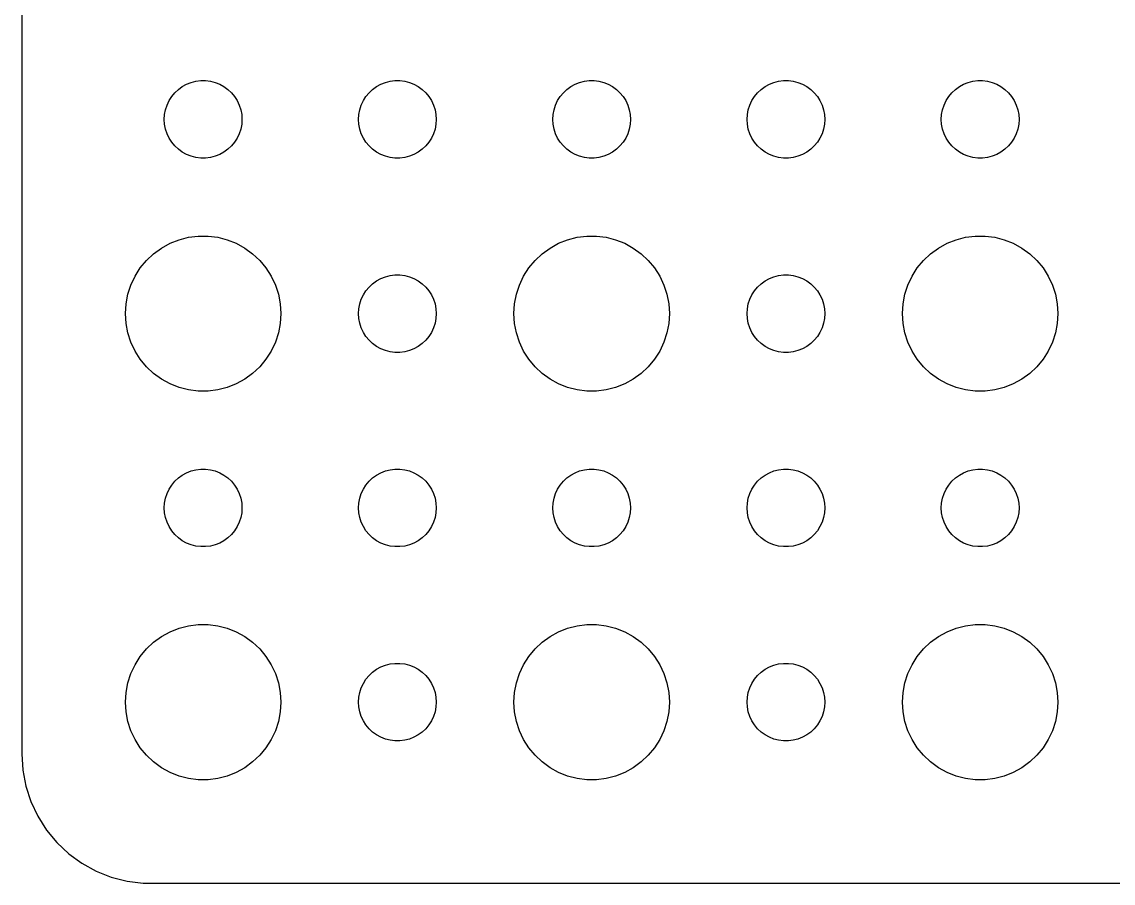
# Model space of a CAD drawing. Header units: metres. Extents: x -172 to 172, y -37 to 37.
# Drawn here: x -172 to -129.87, y -36.99 to -3.73 of the extents above; entities that cross this region are included whole.
import ezdxf

# ---------------------------------------------------------------- set-up
doc = ezdxf.new("R2010")
doc.units = ezdxf.units.M

msp = doc.modelspace()

# ---------------------------------------------------------------- linework, layer by layer
for p, q in [((-172, 32), (-172, -32)), ((-165.956, -6.34422), (-165.804, -6.23351)), ((-165.804, -6.23351), (-165.639, -6.14275)), ((-165.639, -6.14275), (-165.464, -6.07341)), ((-165.464, -6.07341), (-165.281, -6.02657)), ((-165.281, -6.02657), (-165.094, -6.00294)), ((-165.094, -6.00294), (-164.906, -6.00294)), ((-164.906, -6.00294), (-164.719, -6.02657)), ((-164.719, -6.02657), (-164.536, -6.07341)), ((-164.536, -6.07341), (-164.361, -6.14275)), ((-164.361, -6.14275), (-164.196, -6.23351)), ((-164.196, -6.23351), (-164.044, -6.34422)), ((-158.456, -6.34422), (-158.304, -6.23351)), ((-158.304, -6.23351), (-158.139, -6.14275)), ((-158.139, -6.14275), (-157.964, -6.07341)), ((-157.964, -6.07341), (-157.781, -6.02657)), ((-157.781, -6.02657), (-157.594, -6.00294)), ((-157.594, -6.00294), (-157.406, -6.00294)), ((-157.406, -6.00294), (-157.219, -6.02657)), ((-157.219, -6.02657), (-157.036, -6.07341)), ((-157.036, -6.07341), (-156.861, -6.14275)), ((-156.861, -6.14275), (-156.696, -6.23351)), ((-156.696, -6.23351), (-156.544, -6.34422)), ((-150.956, -6.34422), (-150.804, -6.23351)), ((-150.804, -6.23351), (-150.639, -6.14275)), ((-150.639, -6.14275), (-150.464, -6.07341)), ((-150.464, -6.07341), (-150.281, -6.02657)), ((-150.281, -6.02657), (-150.094, -6.00294)), ((-150.094, -6.00294), (-149.906, -6.00294)), ((-149.906, -6.00294), (-149.719, -6.02657)), ((-149.719, -6.02657), (-149.536, -6.07341)), ((-149.536, -6.07341), (-149.361, -6.14275)), ((-149.361, -6.14275), (-149.196, -6.23351)), ((-149.196, -6.23351), (-149.044, -6.34422)), ((-143.456, -6.34422), (-143.304, -6.23351)), ((-143.304, -6.23351), (-143.139, -6.14275)), ((-143.139, -6.14275), (-142.964, -6.07341)), ((-142.964, -6.07341), (-142.781, -6.02657)), ((-142.781, -6.02657), (-142.594, -6.00294)), ((-142.594, -6.00294), (-142.406, -6.00294)), ((-142.406, -6.00294), (-142.219, -6.02657)), ((-142.219, -6.02657), (-142.036, -6.07341)), ((-142.036, -6.07341), (-141.861, -6.14275)), ((-141.861, -6.14275), (-141.696, -6.23351)), ((-141.696, -6.23351), (-141.544, -6.34422)), ((-135.956, -6.34422), (-135.804, -6.23351)), ((-135.804, -6.23351), (-135.639, -6.14275)), ((-135.639, -6.14275), (-135.464, -6.07341)), ((-135.464, -6.07341), (-135.281, -6.02657)), ((-135.281, -6.02657), (-135.094, -6.00294)), ((-135.094, -6.00294), (-134.906, -6.00294)), ((-134.906, -6.00294), (-134.719, -6.02657)), ((-134.719, -6.02657), (-134.536, -6.07341)), ((-134.536, -6.07341), (-134.361, -6.14275)), ((-134.361, -6.14275), (-134.196, -6.23351)), ((-134.196, -6.23351), (-134.044, -6.34422)), ((-166.314, -6.77736), (-166.214, -6.61832)), ((-166.214, -6.61832), (-166.093, -6.47318)), ((-166.093, -6.47318), (-165.956, -6.34422)), ((-164.044, -6.34422), (-163.907, -6.47318)), ((-163.907, -6.47318), (-163.786, -6.61832)), ((-163.786, -6.61832), (-163.686, -6.77736)), ((-158.814, -6.77736), (-158.714, -6.61832)), ((-158.714, -6.61832), (-158.593, -6.47318)), ((-158.593, -6.47318), (-158.456, -6.34422)), ((-156.544, -6.34422), (-156.407, -6.47318)), ((-156.407, -6.47318), (-156.286, -6.61832)), ((-156.286, -6.61832), (-156.186, -6.77736)), ((-151.314, -6.77736), (-151.214, -6.61832)), ((-151.214, -6.61832), (-151.093, -6.47318)), ((-151.093, -6.47318), (-150.956, -6.34422)), ((-149.044, -6.34422), (-148.907, -6.47318)), ((-148.907, -6.47318), (-148.786, -6.61832)), ((-148.786, -6.61832), (-148.686, -6.77736)), ((-143.814, -6.77736), (-143.714, -6.61832)), ((-143.714, -6.61832), (-143.593, -6.47318)), ((-143.593, -6.47318), (-143.456, -6.34422)), ((-141.544, -6.34422), (-141.407, -6.47318)), ((-141.407, -6.47318), (-141.286, -6.61832)), ((-141.286, -6.61832), (-141.186, -6.77736)), ((-136.314, -6.77736), (-136.214, -6.61832)), ((-136.214, -6.61832), (-136.093, -6.47318)), ((-136.093, -6.47318), (-135.956, -6.34422)), ((-134.044, -6.34422), (-133.907, -6.47318)), ((-133.907, -6.47318), (-133.786, -6.61832)), ((-133.786, -6.61832), (-133.686, -6.77736)), ((-166.488, -7.312), (-166.453, -7.12695)), ((-166.453, -7.12695), (-166.395, -6.9478)), ((-166.395, -6.9478), (-166.314, -6.77736)), ((-163.686, -6.77736), (-163.605, -6.9478)), ((-163.605, -6.9478), (-163.547, -7.12695)), ((-163.547, -7.12695), (-163.512, -7.312)), ((-158.988, -7.312), (-158.953, -7.12695)), ((-158.953, -7.12695), (-158.895, -6.9478)), ((-158.895, -6.9478), (-158.814, -6.77736)), ((-156.186, -6.77736), (-156.105, -6.9478)), ((-156.105, -6.9478), (-156.047, -7.12695)), ((-156.047, -7.12695), (-156.012, -7.312)), ((-151.488, -7.312), (-151.453, -7.12695)), ((-151.453, -7.12695), (-151.395, -6.9478)), ((-151.395, -6.9478), (-151.314, -6.77736)), ((-148.686, -6.77736), (-148.605, -6.9478)), ((-148.605, -6.9478), (-148.547, -7.12695)), ((-148.547, -7.12695), (-148.512, -7.312)), ((-143.988, -7.312), (-143.953, -7.12695)), ((-143.953, -7.12695), (-143.895, -6.9478)), ((-143.895, -6.9478), (-143.814, -6.77736)), ((-141.186, -6.77736), (-141.105, -6.9478)), ((-141.105, -6.9478), (-141.047, -7.12695)), ((-141.047, -7.12695), (-141.012, -7.312)), ((-136.488, -7.312), (-136.453, -7.12695)), ((-136.453, -7.12695), (-136.395, -6.9478)), ((-136.395, -6.9478), (-136.314, -6.77736)), ((-133.686, -6.77736), (-133.605, -6.9478)), ((-133.605, -6.9478), (-133.547, -7.12695)), ((-133.547, -7.12695), (-133.512, -7.312)), ((-166.5, -7.5), (-166.488, -7.312)), ((-166.488, -7.68799), (-166.5, -7.5)), ((-163.512, -7.312), (-163.5, -7.5)), ((-163.5, -7.5), (-163.512, -7.68799)), ((-159, -7.5), (-158.988, -7.312)), ((-158.988, -7.68799), (-159, -7.5)), ((-156.012, -7.312), (-156, -7.5)), ((-156, -7.5), (-156.012, -7.68799)), ((-151.5, -7.5), (-151.488, -7.312)), ((-151.488, -7.68799), (-151.5, -7.5)), ((-148.512, -7.312), (-148.5, -7.5)), ((-148.5, -7.5), (-148.512, -7.68799)), ((-144, -7.5), (-143.988, -7.312)), ((-143.988, -7.68799), (-144, -7.5)), ((-141.012, -7.312), (-141, -7.5)), ((-141, -7.5), (-141.012, -7.68799)), ((-136.5, -7.5), (-136.488, -7.312)), ((-136.488, -7.68799), (-136.5, -7.5)), ((-133.512, -7.312), (-133.5, -7.5)), ((-133.5, -7.5), (-133.512, -7.68799)), ((-166.453, -7.87303), (-166.488, -7.68799)), ((-166.395, -8.05219), (-166.453, -7.87303)), ((-163.547, -7.87303), (-163.605, -8.05219)), ((-163.512, -7.68799), (-163.547, -7.87303)), ((-158.953, -7.87303), (-158.988, -7.68799)), ((-158.895, -8.05219), (-158.953, -7.87303)), ((-156.047, -7.87303), (-156.105, -8.05219)), ((-156.012, -7.68799), (-156.047, -7.87303)), ((-151.453, -7.87303), (-151.488, -7.68799)), ((-151.395, -8.05219), (-151.453, -7.87303)), ((-148.547, -7.87303), (-148.605, -8.05219)), ((-148.512, -7.68799), (-148.547, -7.87303)), ((-143.953, -7.87303), (-143.988, -7.68799)), ((-143.895, -8.05219), (-143.953, -7.87303)), ((-141.047, -7.87303), (-141.105, -8.05219)), ((-141.012, -7.68799), (-141.047, -7.87303)), ((-136.453, -7.87303), (-136.488, -7.68799)), ((-136.395, -8.05219), (-136.453, -7.87303)), ((-133.547, -7.87303), (-133.605, -8.05219)), ((-133.512, -7.68799), (-133.547, -7.87303)), ((-166.314, -8.22263), (-166.395, -8.05219)), ((-166.214, -8.38167), (-166.314, -8.22263)), ((-166.093, -8.52681), (-166.214, -8.38167)), ((-163.786, -8.38167), (-163.907, -8.52681)), ((-163.686, -8.22263), (-163.786, -8.38167)), ((-163.605, -8.05219), (-163.686, -8.22263)), ((-158.814, -8.22263), (-158.895, -8.05219)), ((-158.714, -8.38167), (-158.814, -8.22263)), ((-158.593, -8.52681), (-158.714, -8.38167)), ((-156.286, -8.38167), (-156.407, -8.52681)), ((-156.186, -8.22263), (-156.286, -8.38167)), ((-156.105, -8.05219), (-156.186, -8.22263)), ((-151.314, -8.22263), (-151.395, -8.05219)), ((-151.214, -8.38167), (-151.314, -8.22263)), ((-151.093, -8.52681), (-151.214, -8.38167)), ((-148.786, -8.38167), (-148.907, -8.52681)), ((-148.686, -8.22263), (-148.786, -8.38167)), ((-148.605, -8.05219), (-148.686, -8.22263)), ((-143.814, -8.22263), (-143.895, -8.05219)), ((-143.714, -8.38167), (-143.814, -8.22263)), ((-143.593, -8.52681), (-143.714, -8.38167)), ((-141.286, -8.38167), (-141.407, -8.52681)), ((-141.186, -8.22263), (-141.286, -8.38167)), ((-141.105, -8.05219), (-141.186, -8.22263)), ((-136.314, -8.22263), (-136.395, -8.05219)), ((-136.214, -8.38167), (-136.314, -8.22263)), ((-136.093, -8.52681), (-136.214, -8.38167)), ((-133.786, -8.38167), (-133.907, -8.52681)), ((-133.686, -8.22263), (-133.786, -8.38167)), ((-133.605, -8.05219), (-133.686, -8.22263)), ((-165.956, -8.65576), (-166.093, -8.52681)), ((-165.804, -8.76648), (-165.956, -8.65576)), ((-165.639, -8.85724), (-165.804, -8.76648)), ((-164.196, -8.76648), (-164.361, -8.85724)), ((-164.044, -8.65576), (-164.196, -8.76648)), ((-163.907, -8.52681), (-164.044, -8.65576)), ((-158.456, -8.65576), (-158.593, -8.52681)), ((-158.304, -8.76648), (-158.456, -8.65576)), ((-158.139, -8.85724), (-158.304, -8.76648)), ((-156.696, -8.76648), (-156.861, -8.85724)), ((-156.544, -8.65576), (-156.696, -8.76648)), ((-156.407, -8.52681), (-156.544, -8.65576)), ((-150.956, -8.65576), (-151.093, -8.52681)), ((-150.804, -8.76648), (-150.956, -8.65576)), ((-150.639, -8.85724), (-150.804, -8.76648)), ((-149.196, -8.76648), (-149.361, -8.85724)), ((-149.044, -8.65576), (-149.196, -8.76648)), ((-148.907, -8.52681), (-149.044, -8.65576)), ((-143.456, -8.65576), (-143.593, -8.52681)), ((-143.304, -8.76648), (-143.456, -8.65576)), ((-143.139, -8.85724), (-143.304, -8.76648)), ((-141.696, -8.76648), (-141.861, -8.85724)), ((-141.544, -8.65576), (-141.696, -8.76648)), ((-141.407, -8.52681), (-141.544, -8.65576)), ((-135.956, -8.65576), (-136.093, -8.52681)), ((-135.804, -8.76648), (-135.956, -8.65576)), ((-135.639, -8.85724), (-135.804, -8.76648)), ((-134.196, -8.76648), (-134.361, -8.85724)), ((-134.044, -8.65576), (-134.196, -8.76648)), ((-133.907, -8.52681), (-134.044, -8.65576)), ((-165.464, -8.92657), (-165.639, -8.85724)), ((-165.281, -8.97342), (-165.464, -8.92657)), ((-165.094, -8.99704), (-165.281, -8.97342)), ((-164.906, -8.99704), (-165.094, -8.99704)), ((-164.719, -8.97342), (-164.906, -8.99704)), ((-164.536, -8.92657), (-164.719, -8.97342)), ((-164.361, -8.85724), (-164.536, -8.92657)), ((-157.964, -8.92657), (-158.139, -8.85724)), ((-157.781, -8.97342), (-157.964, -8.92657)), ((-157.594, -8.99704), (-157.781, -8.97342)), ((-157.406, -8.99704), (-157.594, -8.99704)), ((-157.219, -8.97342), (-157.406, -8.99704)), ((-157.036, -8.92657), (-157.219, -8.97342)), ((-156.861, -8.85724), (-157.036, -8.92657)), ((-150.464, -8.92657), (-150.639, -8.85724)), ((-150.281, -8.97342), (-150.464, -8.92657)), ((-150.094, -8.99704), (-150.281, -8.97342)), ((-149.906, -8.99704), (-150.094, -8.99704)), ((-149.719, -8.97342), (-149.906, -8.99704)), ((-149.536, -8.92657), (-149.719, -8.97342)), ((-149.361, -8.85724), (-149.536, -8.92657)), ((-142.964, -8.92657), (-143.139, -8.85724)), ((-142.781, -8.97342), (-142.964, -8.92657)), ((-142.594, -8.99704), (-142.781, -8.97342)), ((-142.406, -8.99704), (-142.594, -8.99704)), ((-142.219, -8.97342), (-142.406, -8.99704)), ((-142.036, -8.92657), (-142.219, -8.97342)), ((-141.861, -8.85724), (-142.036, -8.92657)), ((-135.464, -8.92657), (-135.639, -8.85724)), ((-135.281, -8.97342), (-135.464, -8.92657)), ((-135.094, -8.99704), (-135.281, -8.97342)), ((-134.906, -8.99704), (-135.094, -8.99704)), ((-134.719, -8.97342), (-134.906, -8.99704)), ((-134.536, -8.92657), (-134.719, -8.97342)), ((-134.361, -8.85724), (-134.536, -8.92657)), ((-166.277, -12.2855), (-165.927, -12.1468)), ((-165.927, -12.1468), (-165.562, -12.0531)), ((-165.562, -12.0531), (-165.188, -12.0059)), ((-165.188, -12.0059), (-164.812, -12.0059)), ((-164.812, -12.0059), (-164.438, -12.0531)), ((-164.438, -12.0531), (-164.073, -12.1468)), ((-164.073, -12.1468), (-163.723, -12.2855)), ((-151.277, -12.2855), (-150.927, -12.1468)), ((-150.927, -12.1468), (-150.562, -12.0531)), ((-150.562, -12.0531), (-150.188, -12.0059)), ((-150.188, -12.0059), (-149.812, -12.0059)), ((-149.812, -12.0059), (-149.438, -12.0531)), ((-149.438, -12.0531), (-149.073, -12.1468)), ((-149.073, -12.1468), (-148.723, -12.2855)), ((-136.277, -12.2855), (-135.927, -12.1468)), ((-135.927, -12.1468), (-135.562, -12.0531)), ((-135.562, -12.0531), (-135.188, -12.0059)), ((-135.188, -12.0059), (-134.812, -12.0059)), ((-134.812, -12.0059), (-134.438, -12.0531)), ((-134.438, -12.0531), (-134.073, -12.1468)), ((-134.073, -12.1468), (-133.723, -12.2855)), ((-166.912, -12.6884), (-166.607, -12.467)), ((-166.607, -12.467), (-166.277, -12.2855)), ((-163.723, -12.2855), (-163.393, -12.467)), ((-163.393, -12.467), (-163.088, -12.6884)), ((-151.912, -12.6884), (-151.607, -12.467)), ((-151.607, -12.467), (-151.277, -12.2855)), ((-148.723, -12.2855), (-148.393, -12.467)), ((-148.393, -12.467), (-148.088, -12.6884)), ((-136.912, -12.6884), (-136.607, -12.467)), ((-136.607, -12.467), (-136.277, -12.2855)), ((-133.723, -12.2855), (-133.393, -12.467)), ((-133.393, -12.467), (-133.088, -12.6884)), ((-167.427, -13.2366), (-167.187, -12.9464)), ((-167.187, -12.9464), (-166.912, -12.6884)), ((-163.088, -12.6884), (-162.813, -12.9464)), ((-162.813, -12.9464), (-162.573, -13.2366)), ((-152.427, -13.2366), (-152.187, -12.9464)), ((-152.187, -12.9464), (-151.912, -12.6884)), ((-148.088, -12.6884), (-147.813, -12.9464)), ((-147.813, -12.9464), (-147.573, -13.2366)), ((-137.427, -13.2366), (-137.187, -12.9464)), ((-137.187, -12.9464), (-136.912, -12.6884)), ((-133.088, -12.6884), (-132.813, -12.9464)), ((-132.813, -12.9464), (-132.573, -13.2366)), ((-167.629, -13.5547), (-167.427, -13.2366)), ((-162.573, -13.2366), (-162.371, -13.5547)), ((-152.629, -13.5547), (-152.427, -13.2366)), ((-147.573, -13.2366), (-147.371, -13.5547)), ((-137.629, -13.5547), (-137.427, -13.2366)), ((-132.573, -13.2366), (-132.371, -13.5547)), ((-167.906, -14.2539), (-167.789, -13.8956)), ((-167.789, -13.8956), (-167.629, -13.5547)), ((-162.371, -13.5547), (-162.211, -13.8956)), ((-162.211, -13.8956), (-162.094, -14.2539)), ((-158.593, -13.9732), (-158.456, -13.8442)), ((-158.456, -13.8442), (-158.304, -13.7335)), ((-158.304, -13.7335), (-158.139, -13.6427)), ((-158.139, -13.6427), (-157.964, -13.5734)), ((-157.964, -13.5734), (-157.781, -13.5266)), ((-157.781, -13.5266), (-157.594, -13.5029)), ((-157.594, -13.5029), (-157.406, -13.5029)), ((-157.406, -13.5029), (-157.219, -13.5266)), ((-157.219, -13.5266), (-157.036, -13.5734)), ((-157.036, -13.5734), (-156.861, -13.6427)), ((-156.861, -13.6427), (-156.696, -13.7335)), ((-156.696, -13.7335), (-156.544, -13.8442)), ((-156.544, -13.8442), (-156.407, -13.9732)), ((-152.906, -14.2539), (-152.789, -13.8956)), ((-152.789, -13.8956), (-152.629, -13.5547)), ((-147.371, -13.5547), (-147.211, -13.8956)), ((-147.211, -13.8956), (-147.094, -14.2539)), ((-143.593, -13.9732), (-143.456, -13.8442)), ((-143.456, -13.8442), (-143.304, -13.7335)), ((-143.304, -13.7335), (-143.139, -13.6427)), ((-143.139, -13.6427), (-142.964, -13.5734)), ((-142.964, -13.5734), (-142.781, -13.5266)), ((-142.781, -13.5266), (-142.594, -13.5029)), ((-142.594, -13.5029), (-142.406, -13.5029)), ((-142.406, -13.5029), (-142.219, -13.5266)), ((-142.219, -13.5266), (-142.036, -13.5734)), ((-142.036, -13.5734), (-141.861, -13.6427)), ((-141.861, -13.6427), (-141.696, -13.7335)), ((-141.696, -13.7335), (-141.544, -13.8442)), ((-141.544, -13.8442), (-141.407, -13.9732)), ((-137.906, -14.2539), (-137.789, -13.8956)), ((-137.789, -13.8956), (-137.629, -13.5547)), ((-132.371, -13.5547), (-132.211, -13.8956)), ((-132.211, -13.8956), (-132.094, -14.2539)), ((-167.976, -14.624), (-167.906, -14.2539)), ((-162.094, -14.2539), (-162.024, -14.624)), ((-158.895, -14.4478), (-158.814, -14.2774)), ((-158.814, -14.2774), (-158.714, -14.1183)), ((-158.714, -14.1183), (-158.593, -13.9732)), ((-156.407, -13.9732), (-156.286, -14.1183)), ((-156.286, -14.1183), (-156.186, -14.2774)), ((-156.186, -14.2774), (-156.105, -14.4478)), ((-152.976, -14.624), (-152.906, -14.2539)), ((-147.094, -14.2539), (-147.024, -14.624)), ((-143.895, -14.4478), (-143.814, -14.2774)), ((-143.814, -14.2774), (-143.714, -14.1183)), ((-143.714, -14.1183), (-143.593, -13.9732)), ((-141.407, -13.9732), (-141.286, -14.1183)), ((-141.286, -14.1183), (-141.186, -14.2774)), ((-141.186, -14.2774), (-141.105, -14.4478)), ((-137.976, -14.624), (-137.906, -14.2539)), ((-132.094, -14.2539), (-132.024, -14.624)), ((-168, -15), (-167.976, -14.624)), ((-162.024, -14.624), (-162, -15)), ((-158.988, -14.812), (-158.953, -14.627)), ((-158.953, -14.627), (-158.895, -14.4478)), ((-156.105, -14.4478), (-156.047, -14.627)), ((-156.047, -14.627), (-156.012, -14.812)), ((-153, -15), (-152.976, -14.624)), ((-147.024, -14.624), (-147, -15)), ((-143.988, -14.812), (-143.953, -14.627)), ((-143.953, -14.627), (-143.895, -14.4478)), ((-141.105, -14.4478), (-141.047, -14.627)), ((-141.047, -14.627), (-141.012, -14.812)), ((-138, -15), (-137.976, -14.624)), ((-132.024, -14.624), (-132, -15)), ((-167.976, -15.376), (-168, -15)), ((-162, -15), (-162.024, -15.376)), ((-159, -15), (-158.988, -14.812)), ((-158.988, -15.188), (-159, -15)), ((-156.012, -14.812), (-156, -15)), ((-156, -15), (-156.012, -15.188)), ((-152.976, -15.376), (-153, -15)), ((-147, -15), (-147.024, -15.376)), ((-144, -15), (-143.988, -14.812)), ((-143.988, -15.188), (-144, -15)), ((-141.012, -14.812), (-141, -15)), ((-141, -15), (-141.012, -15.188)), ((-137.976, -15.376), (-138, -15)), ((-132, -15), (-132.024, -15.376)), ((-167.906, -15.7461), (-167.976, -15.376)), ((-162.024, -15.376), (-162.094, -15.7461)), ((-158.953, -15.373), (-158.988, -15.188)), ((-158.895, -15.5522), (-158.953, -15.373)), ((-158.814, -15.7226), (-158.895, -15.5522)), ((-156.105, -15.5522), (-156.186, -15.7226)), ((-156.047, -15.373), (-156.105, -15.5522)), ((-156.012, -15.188), (-156.047, -15.373)), ((-152.906, -15.7461), (-152.976, -15.376)), ((-147.024, -15.376), (-147.094, -15.7461)), ((-143.953, -15.373), (-143.988, -15.188)), ((-143.895, -15.5522), (-143.953, -15.373)), ((-143.814, -15.7226), (-143.895, -15.5522)), ((-141.105, -15.5522), (-141.186, -15.7226)), ((-141.047, -15.373), (-141.105, -15.5522)), ((-141.012, -15.188), (-141.047, -15.373)), ((-137.906, -15.7461), (-137.976, -15.376)), ((-132.024, -15.376), (-132.094, -15.7461)), ((-167.789, -16.1044), (-167.906, -15.7461)), ((-162.094, -15.7461), (-162.211, -16.1044)), ((-158.714, -15.8817), (-158.814, -15.7226)), ((-158.593, -16.0268), (-158.714, -15.8817)), ((-156.286, -15.8817), (-156.407, -16.0268)), ((-156.186, -15.7226), (-156.286, -15.8817)), ((-152.789, -16.1044), (-152.906, -15.7461)), ((-147.094, -15.7461), (-147.211, -16.1044)), ((-143.714, -15.8817), (-143.814, -15.7226)), ((-143.593, -16.0268), (-143.714, -15.8817)), ((-141.286, -15.8817), (-141.407, -16.0268)), ((-141.186, -15.7226), (-141.286, -15.8817)), ((-137.789, -16.1044), (-137.906, -15.7461)), ((-132.094, -15.7461), (-132.211, -16.1044)), ((-167.629, -16.4453), (-167.789, -16.1044)), ((-162.211, -16.1044), (-162.371, -16.4453)), ((-158.456, -16.1558), (-158.593, -16.0268)), ((-158.304, -16.2665), (-158.456, -16.1558)), ((-158.139, -16.3572), (-158.304, -16.2665)), ((-157.964, -16.4266), (-158.139, -16.3572)), ((-157.781, -16.4734), (-157.964, -16.4266)), ((-157.036, -16.4266), (-157.219, -16.4734)), ((-156.861, -16.3572), (-157.036, -16.4266)), ((-156.696, -16.2665), (-156.861, -16.3572)), ((-156.544, -16.1558), (-156.696, -16.2665)), ((-156.407, -16.0268), (-156.544, -16.1558)), ((-152.629, -16.4453), (-152.789, -16.1044)), ((-147.211, -16.1044), (-147.371, -16.4453)), ((-143.456, -16.1558), (-143.593, -16.0268)), ((-143.304, -16.2665), (-143.456, -16.1558)), ((-143.139, -16.3572), (-143.304, -16.2665)), ((-142.964, -16.4266), (-143.139, -16.3572)), ((-142.781, -16.4734), (-142.964, -16.4266)), ((-142.036, -16.4266), (-142.219, -16.4734)), ((-141.861, -16.3572), (-142.036, -16.4266)), ((-141.696, -16.2665), (-141.861, -16.3572)), ((-141.544, -16.1558), (-141.696, -16.2665)), ((-141.407, -16.0268), (-141.544, -16.1558)), ((-137.629, -16.4453), (-137.789, -16.1044)), ((-132.211, -16.1044), (-132.371, -16.4453)), ((-167.427, -16.7634), (-167.629, -16.4453)), ((-167.187, -17.0536), (-167.427, -16.7634)), ((-162.573, -16.7634), (-162.813, -17.0536)), ((-162.371, -16.4453), (-162.573, -16.7634)), ((-157.594, -16.497), (-157.781, -16.4734)), ((-157.406, -16.497), (-157.594, -16.497)), ((-157.219, -16.4734), (-157.406, -16.497)), ((-152.427, -16.7634), (-152.629, -16.4453)), ((-152.187, -17.0536), (-152.427, -16.7634)), ((-147.573, -16.7634), (-147.813, -17.0536)), ((-147.371, -16.4453), (-147.573, -16.7634)), ((-142.594, -16.497), (-142.781, -16.4734)), ((-142.406, -16.497), (-142.594, -16.497)), ((-142.219, -16.4734), (-142.406, -16.497)), ((-137.427, -16.7634), (-137.629, -16.4453)), ((-137.187, -17.0536), (-137.427, -16.7634)), ((-132.573, -16.7634), (-132.813, -17.0536)), ((-132.371, -16.4453), (-132.573, -16.7634)), ((-166.912, -17.3115), (-167.187, -17.0536)), ((-162.813, -17.0536), (-163.088, -17.3115)), ((-151.912, -17.3115), (-152.187, -17.0536)), ((-147.813, -17.0536), (-148.088, -17.3115)), ((-136.912, -17.3115), (-137.187, -17.0536)), ((-132.813, -17.0536), (-133.088, -17.3115)), ((-166.607, -17.533), (-166.912, -17.3115)), ((-166.277, -17.7145), (-166.607, -17.533)), ((-163.393, -17.533), (-163.723, -17.7145)), ((-163.088, -17.3115), (-163.393, -17.533)), ((-151.607, -17.533), (-151.912, -17.3115)), ((-151.277, -17.7145), (-151.607, -17.533)), ((-148.393, -17.533), (-148.723, -17.7145)), ((-148.088, -17.3115), (-148.393, -17.533)), ((-136.607, -17.533), (-136.912, -17.3115)), ((-136.277, -17.7145), (-136.607, -17.533)), ((-133.393, -17.533), (-133.723, -17.7145)), ((-133.088, -17.3115), (-133.393, -17.533)), ((-165.927, -17.8532), (-166.277, -17.7145)), ((-165.562, -17.9469), (-165.927, -17.8532)), ((-165.188, -17.9941), (-165.562, -17.9469)), ((-164.812, -17.9941), (-165.188, -17.9941)), ((-164.438, -17.9469), (-164.812, -17.9941)), ((-164.073, -17.8532), (-164.438, -17.9469)), ((-163.723, -17.7145), (-164.073, -17.8532)), ((-150.927, -17.8532), (-151.277, -17.7145)), ((-150.562, -17.9469), (-150.927, -17.8532)), ((-150.188, -17.9941), (-150.562, -17.9469)), ((-149.812, -17.9941), (-150.188, -17.9941)), ((-149.438, -17.9469), (-149.812, -17.9941)), ((-149.073, -17.8532), (-149.438, -17.9469)), ((-148.723, -17.7145), (-149.073, -17.8532)), ((-135.927, -17.8532), (-136.277, -17.7145)), ((-135.562, -17.9469), (-135.927, -17.8532)), ((-135.188, -17.9941), (-135.562, -17.9469)), ((-134.812, -17.9941), (-135.188, -17.9941)), ((-134.438, -17.9469), (-134.812, -17.9941)), ((-134.073, -17.8532), (-134.438, -17.9469)), ((-133.723, -17.7145), (-134.073, -17.8532)), ((-165.464, -21.0734), (-165.281, -21.0266)), ((-165.281, -21.0266), (-165.094, -21.003)), ((-165.094, -21.003), (-164.906, -21.003)), ((-164.906, -21.003), (-164.719, -21.0266)), ((-164.719, -21.0266), (-164.536, -21.0734)), ((-157.964, -21.0734), (-157.781, -21.0266)), ((-157.781, -21.0266), (-157.594, -21.003)), ((-157.594, -21.003), (-157.406, -21.003)), ((-157.406, -21.003), (-157.219, -21.0266)), ((-157.219, -21.0266), (-157.036, -21.0734)), ((-150.464, -21.0734), (-150.281, -21.0266)), ((-150.281, -21.0266), (-150.094, -21.003)), ((-150.094, -21.003), (-149.906, -21.003)), ((-149.906, -21.003), (-149.719, -21.0266)), ((-149.719, -21.0266), (-149.536, -21.0734)), ((-142.964, -21.0734), (-142.781, -21.0266)), ((-142.781, -21.0266), (-142.594, -21.003)), ((-142.594, -21.003), (-142.406, -21.003)), ((-142.406, -21.003), (-142.219, -21.0266)), ((-142.219, -21.0266), (-142.036, -21.0734)), ((-135.464, -21.0734), (-135.281, -21.0266)), ((-135.281, -21.0266), (-135.094, -21.003)), ((-135.094, -21.003), (-134.906, -21.003)), ((-134.906, -21.003), (-134.719, -21.0266)), ((-134.719, -21.0266), (-134.536, -21.0734)), ((-166.214, -21.6183), (-166.093, -21.4732)), ((-166.093, -21.4732), (-165.956, -21.3442)), ((-165.956, -21.3442), (-165.804, -21.2335)), ((-165.804, -21.2335), (-165.639, -21.1427)), ((-165.639, -21.1427), (-165.464, -21.0734)), ((-164.536, -21.0734), (-164.361, -21.1427)), ((-164.361, -21.1427), (-164.196, -21.2335)), ((-164.196, -21.2335), (-164.044, -21.3442)), ((-164.044, -21.3442), (-163.907, -21.4732)), ((-163.907, -21.4732), (-163.786, -21.6183)), ((-158.714, -21.6183), (-158.593, -21.4732)), ((-158.593, -21.4732), (-158.456, -21.3442)), ((-158.456, -21.3442), (-158.304, -21.2335)), ((-158.304, -21.2335), (-158.139, -21.1427)), ((-158.139, -21.1427), (-157.964, -21.0734)), ((-157.036, -21.0734), (-156.861, -21.1427)), ((-156.861, -21.1427), (-156.696, -21.2335)), ((-156.696, -21.2335), (-156.544, -21.3442)), ((-156.544, -21.3442), (-156.407, -21.4732)), ((-156.407, -21.4732), (-156.286, -21.6183)), ((-151.214, -21.6183), (-151.093, -21.4732)), ((-151.093, -21.4732), (-150.956, -21.3442)), ((-150.956, -21.3442), (-150.804, -21.2335)), ((-150.804, -21.2335), (-150.639, -21.1427)), ((-150.639, -21.1427), (-150.464, -21.0734)), ((-149.536, -21.0734), (-149.361, -21.1427)), ((-149.361, -21.1427), (-149.196, -21.2335)), ((-149.196, -21.2335), (-149.044, -21.3442)), ((-149.044, -21.3442), (-148.907, -21.4732)), ((-148.907, -21.4732), (-148.786, -21.6183)), ((-143.714, -21.6183), (-143.593, -21.4732)), ((-143.593, -21.4732), (-143.456, -21.3442)), ((-143.456, -21.3442), (-143.304, -21.2335)), ((-143.304, -21.2335), (-143.139, -21.1427)), ((-143.139, -21.1427), (-142.964, -21.0734)), ((-142.036, -21.0734), (-141.861, -21.1427)), ((-141.861, -21.1427), (-141.696, -21.2335)), ((-141.696, -21.2335), (-141.544, -21.3442)), ((-141.544, -21.3442), (-141.407, -21.4732)), ((-141.407, -21.4732), (-141.286, -21.6183)), ((-136.214, -21.6183), (-136.093, -21.4732)), ((-136.093, -21.4732), (-135.956, -21.3442)), ((-135.956, -21.3442), (-135.804, -21.2335)), ((-135.804, -21.2335), (-135.639, -21.1427)), ((-135.639, -21.1427), (-135.464, -21.0734)), ((-134.536, -21.0734), (-134.361, -21.1427)), ((-134.361, -21.1427), (-134.196, -21.2335)), ((-134.196, -21.2335), (-134.044, -21.3442)), ((-134.044, -21.3442), (-133.907, -21.4732)), ((-133.907, -21.4732), (-133.786, -21.6183)), ((-166.395, -21.9478), (-166.314, -21.7774)), ((-166.314, -21.7774), (-166.214, -21.6183)), ((-163.786, -21.6183), (-163.686, -21.7774)), ((-163.686, -21.7774), (-163.605, -21.9478)), ((-158.895, -21.9478), (-158.814, -21.7774)), ((-158.814, -21.7774), (-158.714, -21.6183)), ((-156.286, -21.6183), (-156.186, -21.7774)), ((-156.186, -21.7774), (-156.105, -21.9478)), ((-151.395, -21.9478), (-151.314, -21.7774)), ((-151.314, -21.7774), (-151.214, -21.6183)), ((-148.786, -21.6183), (-148.686, -21.7774)), ((-148.686, -21.7774), (-148.605, -21.9478)), ((-143.895, -21.9478), (-143.814, -21.7774)), ((-143.814, -21.7774), (-143.714, -21.6183)), ((-141.286, -21.6183), (-141.186, -21.7774)), ((-141.186, -21.7774), (-141.105, -21.9478)), ((-136.395, -21.9478), (-136.314, -21.7774)), ((-136.314, -21.7774), (-136.214, -21.6183)), ((-133.786, -21.6183), (-133.686, -21.7774)), ((-133.686, -21.7774), (-133.605, -21.9478)), ((-166.5, -22.5), (-166.488, -22.312)), ((-166.488, -22.312), (-166.453, -22.127)), ((-166.453, -22.127), (-166.395, -21.9478)), ((-163.605, -21.9478), (-163.547, -22.127)), ((-163.547, -22.127), (-163.512, -22.312)), ((-163.512, -22.312), (-163.5, -22.5)), ((-159, -22.5), (-158.988, -22.312)), ((-158.988, -22.312), (-158.953, -22.127)), ((-158.953, -22.127), (-158.895, -21.9478)), ((-156.105, -21.9478), (-156.047, -22.127)), ((-156.047, -22.127), (-156.012, -22.312)), ((-156.012, -22.312), (-156, -22.5)), ((-151.5, -22.5), (-151.488, -22.312)), ((-151.488, -22.312), (-151.453, -22.127)), ((-151.453, -22.127), (-151.395, -21.9478)), ((-148.605, -21.9478), (-148.547, -22.127)), ((-148.547, -22.127), (-148.512, -22.312)), ((-148.512, -22.312), (-148.5, -22.5)), ((-144, -22.5), (-143.988, -22.312)), ((-143.988, -22.312), (-143.953, -22.127)), ((-143.953, -22.127), (-143.895, -21.9478)), ((-141.105, -21.9478), (-141.047, -22.127)), ((-141.047, -22.127), (-141.012, -22.312)), ((-141.012, -22.312), (-141, -22.5)), ((-136.5, -22.5), (-136.488, -22.312)), ((-136.488, -22.312), (-136.453, -22.127)), ((-136.453, -22.127), (-136.395, -21.9478)), ((-133.605, -21.9478), (-133.547, -22.127)), ((-133.547, -22.127), (-133.512, -22.312)), ((-133.512, -22.312), (-133.5, -22.5)), ((-166.488, -22.688), (-166.5, -22.5)), ((-166.453, -22.873), (-166.488, -22.688)), ((-163.512, -22.688), (-163.547, -22.873)), ((-163.5, -22.5), (-163.512, -22.688)), ((-158.988, -22.688), (-159, -22.5)), ((-158.953, -22.873), (-158.988, -22.688)), ((-156.012, -22.688), (-156.047, -22.873)), ((-156, -22.5), (-156.012, -22.688)), ((-151.488, -22.688), (-151.5, -22.5)), ((-151.453, -22.873), (-151.488, -22.688)), ((-148.512, -22.688), (-148.547, -22.873)), ((-148.5, -22.5), (-148.512, -22.688)), ((-143.988, -22.688), (-144, -22.5)), ((-143.953, -22.873), (-143.988, -22.688)), ((-141.012, -22.688), (-141.047, -22.873)), ((-141, -22.5), (-141.012, -22.688)), ((-136.488, -22.688), (-136.5, -22.5)), ((-136.453, -22.873), (-136.488, -22.688)), ((-133.512, -22.688), (-133.547, -22.873)), ((-133.5, -22.5), (-133.512, -22.688)), ((-166.395, -23.0522), (-166.453, -22.873)), ((-166.314, -23.2226), (-166.395, -23.0522)), ((-163.605, -23.0522), (-163.686, -23.2226)), ((-163.547, -22.873), (-163.605, -23.0522)), ((-158.895, -23.0522), (-158.953, -22.873)), ((-158.814, -23.2226), (-158.895, -23.0522)), ((-156.105, -23.0522), (-156.186, -23.2226)), ((-156.047, -22.873), (-156.105, -23.0522)), ((-151.395, -23.0522), (-151.453, -22.873)), ((-151.314, -23.2226), (-151.395, -23.0522)), ((-148.605, -23.0522), (-148.686, -23.2226)), ((-148.547, -22.873), (-148.605, -23.0522)), ((-143.895, -23.0522), (-143.953, -22.873)), ((-143.814, -23.2226), (-143.895, -23.0522)), ((-141.105, -23.0522), (-141.186, -23.2226)), ((-141.047, -22.873), (-141.105, -23.0522)), ((-136.395, -23.0522), (-136.453, -22.873)), ((-136.314, -23.2226), (-136.395, -23.0522)), ((-133.605, -23.0522), (-133.686, -23.2226)), ((-133.547, -22.873), (-133.605, -23.0522)), ((-166.214, -23.3817), (-166.314, -23.2226)), ((-166.093, -23.5268), (-166.214, -23.3817)), ((-165.956, -23.6558), (-166.093, -23.5268)), ((-163.907, -23.5268), (-164.044, -23.6558)), ((-163.786, -23.3817), (-163.907, -23.5268)), ((-163.686, -23.2226), (-163.786, -23.3817)), ((-158.714, -23.3817), (-158.814, -23.2226)), ((-158.593, -23.5268), (-158.714, -23.3817)), ((-158.456, -23.6558), (-158.593, -23.5268)), ((-156.407, -23.5268), (-156.544, -23.6558)), ((-156.286, -23.3817), (-156.407, -23.5268)), ((-156.186, -23.2226), (-156.286, -23.3817)), ((-151.214, -23.3817), (-151.314, -23.2226)), ((-151.093, -23.5268), (-151.214, -23.3817)), ((-150.956, -23.6558), (-151.093, -23.5268)), ((-148.907, -23.5268), (-149.044, -23.6558)), ((-148.786, -23.3817), (-148.907, -23.5268)), ((-148.686, -23.2226), (-148.786, -23.3817)), ((-143.714, -23.3817), (-143.814, -23.2226)), ((-143.593, -23.5268), (-143.714, -23.3817)), ((-143.456, -23.6558), (-143.593, -23.5268)), ((-141.407, -23.5268), (-141.544, -23.6558)), ((-141.286, -23.3817), (-141.407, -23.5268)), ((-141.186, -23.2226), (-141.286, -23.3817)), ((-136.214, -23.3817), (-136.314, -23.2226)), ((-136.093, -23.5268), (-136.214, -23.3817)), ((-135.956, -23.6558), (-136.093, -23.5268)), ((-133.907, -23.5268), (-134.044, -23.6558)), ((-133.786, -23.3817), (-133.907, -23.5268)), ((-133.686, -23.2226), (-133.786, -23.3817)), ((-165.804, -23.7665), (-165.956, -23.6558)), ((-165.639, -23.8572), (-165.804, -23.7665)), ((-165.464, -23.9266), (-165.639, -23.8572)), ((-165.281, -23.9734), (-165.464, -23.9266)), ((-165.094, -23.997), (-165.281, -23.9734)), ((-164.906, -23.997), (-165.094, -23.997)), ((-164.719, -23.9734), (-164.906, -23.997)), ((-164.536, -23.9266), (-164.719, -23.9734)), ((-164.361, -23.8572), (-164.536, -23.9266)), ((-164.196, -23.7665), (-164.361, -23.8572)), ((-164.044, -23.6558), (-164.196, -23.7665)), ((-158.304, -23.7665), (-158.456, -23.6558)), ((-158.139, -23.8572), (-158.304, -23.7665)), ((-157.964, -23.9266), (-158.139, -23.8572)), ((-157.781, -23.9734), (-157.964, -23.9266)), ((-157.594, -23.997), (-157.781, -23.9734)), ((-157.406, -23.997), (-157.594, -23.997)), ((-157.219, -23.9734), (-157.406, -23.997)), ((-157.036, -23.9266), (-157.219, -23.9734)), ((-156.861, -23.8572), (-157.036, -23.9266)), ((-156.696, -23.7665), (-156.861, -23.8572)), ((-156.544, -23.6558), (-156.696, -23.7665)), ((-150.804, -23.7665), (-150.956, -23.6558)), ((-150.639, -23.8572), (-150.804, -23.7665)), ((-150.464, -23.9266), (-150.639, -23.8572)), ((-150.281, -23.9734), (-150.464, -23.9266)), ((-150.094, -23.997), (-150.281, -23.9734)), ((-149.906, -23.997), (-150.094, -23.997)), ((-149.719, -23.9734), (-149.906, -23.997)), ((-149.536, -23.9266), (-149.719, -23.9734)), ((-149.361, -23.8572), (-149.536, -23.9266)), ((-149.196, -23.7665), (-149.361, -23.8572)), ((-149.044, -23.6558), (-149.196, -23.7665)), ((-143.304, -23.7665), (-143.456, -23.6558)), ((-143.139, -23.8572), (-143.304, -23.7665)), ((-142.964, -23.9266), (-143.139, -23.8572)), ((-142.781, -23.9734), (-142.964, -23.9266)), ((-142.594, -23.997), (-142.781, -23.9734)), ((-142.406, -23.997), (-142.594, -23.997)), ((-142.219, -23.9734), (-142.406, -23.997)), ((-142.036, -23.9266), (-142.219, -23.9734)), ((-141.861, -23.8572), (-142.036, -23.9266)), ((-141.696, -23.7665), (-141.861, -23.8572)), ((-141.544, -23.6558), (-141.696, -23.7665)), ((-135.804, -23.7665), (-135.956, -23.6558)), ((-135.639, -23.8572), (-135.804, -23.7665)), ((-135.464, -23.9266), (-135.639, -23.8572)), ((-135.281, -23.9734), (-135.464, -23.9266)), ((-135.094, -23.997), (-135.281, -23.9734)), ((-134.906, -23.997), (-135.094, -23.997)), ((-134.719, -23.9734), (-134.906, -23.997)), ((-134.536, -23.9266), (-134.719, -23.9734)), ((-134.361, -23.8572), (-134.536, -23.9266)), ((-134.196, -23.7665), (-134.361, -23.8572)), ((-134.044, -23.6558), (-134.196, -23.7665)), ((-166.607, -27.467), (-166.277, -27.2855)), ((-166.277, -27.2855), (-165.927, -27.1468)), ((-165.927, -27.1468), (-165.562, -27.0531)), ((-165.562, -27.0531), (-165.188, -27.0059)), ((-165.188, -27.0059), (-164.812, -27.0059)), ((-164.812, -27.0059), (-164.438, -27.0531)), ((-164.438, -27.0531), (-164.073, -27.1468)), ((-164.073, -27.1468), (-163.723, -27.2855)), ((-163.723, -27.2855), (-163.393, -27.467)), ((-151.607, -27.467), (-151.277, -27.2855)), ((-151.277, -27.2855), (-150.927, -27.1468)), ((-150.927, -27.1468), (-150.562, -27.0531)), ((-150.562, -27.0531), (-150.188, -27.0059)), ((-150.188, -27.0059), (-149.812, -27.0059)), ((-149.812, -27.0059), (-149.438, -27.0531)), ((-149.438, -27.0531), (-149.073, -27.1468)), ((-149.073, -27.1468), (-148.723, -27.2855)), ((-148.723, -27.2855), (-148.393, -27.467)), ((-136.607, -27.467), (-136.277, -27.2855)), ((-136.277, -27.2855), (-135.927, -27.1468)), ((-135.927, -27.1468), (-135.562, -27.0531)), ((-135.562, -27.0531), (-135.188, -27.0059)), ((-135.188, -27.0059), (-134.812, -27.0059)), ((-134.812, -27.0059), (-134.438, -27.0531)), ((-134.438, -27.0531), (-134.073, -27.1468)), ((-134.073, -27.1468), (-133.723, -27.2855)), ((-133.723, -27.2855), (-133.393, -27.467)), ((-167.187, -27.9464), (-166.912, -27.6884)), ((-166.912, -27.6884), (-166.607, -27.467)), ((-163.393, -27.467), (-163.088, -27.6884)), ((-163.088, -27.6884), (-162.813, -27.9464)), ((-152.187, -27.9464), (-151.912, -27.6884)), ((-151.912, -27.6884), (-151.607, -27.467)), ((-148.393, -27.467), (-148.088, -27.6884)), ((-148.088, -27.6884), (-147.813, -27.9464)), ((-137.187, -27.9464), (-136.912, -27.6884)), ((-136.912, -27.6884), (-136.607, -27.467)), ((-133.393, -27.467), (-133.088, -27.6884)), ((-133.088, -27.6884), (-132.813, -27.9464)), ((-167.427, -28.2366), (-167.187, -27.9464)), ((-162.813, -27.9464), (-162.573, -28.2366)), ((-152.427, -28.2366), (-152.187, -27.9464)), ((-147.813, -27.9464), (-147.573, -28.2366)), ((-137.427, -28.2366), (-137.187, -27.9464)), ((-132.813, -27.9464), (-132.573, -28.2366)), ((-167.789, -28.8956), (-167.629, -28.5547)), ((-167.629, -28.5547), (-167.427, -28.2366)), ((-162.573, -28.2366), (-162.371, -28.5547)), ((-162.371, -28.5547), (-162.211, -28.8956)), ((-158.304, -28.7335), (-158.139, -28.6427)), ((-158.139, -28.6427), (-157.964, -28.5734)), ((-157.964, -28.5734), (-157.781, -28.5266)), ((-157.781, -28.5266), (-157.594, -28.503)), ((-157.594, -28.503), (-157.406, -28.503)), ((-157.406, -28.503), (-157.219, -28.5266)), ((-157.219, -28.5266), (-157.036, -28.5734)), ((-157.036, -28.5734), (-156.861, -28.6427)), ((-156.861, -28.6427), (-156.696, -28.7335)), ((-152.789, -28.8956), (-152.629, -28.5547)), ((-152.629, -28.5547), (-152.427, -28.2366)), ((-147.573, -28.2366), (-147.371, -28.5547)), ((-147.371, -28.5547), (-147.211, -28.8956)), ((-143.304, -28.7335), (-143.139, -28.6427)), ((-143.139, -28.6427), (-142.964, -28.5734)), ((-142.964, -28.5734), (-142.781, -28.5266)), ((-142.781, -28.5266), (-142.594, -28.503)), ((-142.594, -28.503), (-142.406, -28.503)), ((-142.406, -28.503), (-142.219, -28.5266)), ((-142.219, -28.5266), (-142.036, -28.5734)), ((-142.036, -28.5734), (-141.861, -28.6427)), ((-141.861, -28.6427), (-141.696, -28.7335)), ((-137.789, -28.8956), (-137.629, -28.5547)), ((-137.629, -28.5547), (-137.427, -28.2366)), ((-132.573, -28.2366), (-132.371, -28.5547)), ((-132.371, -28.5547), (-132.211, -28.8956)), ((-167.906, -29.2539), (-167.789, -28.8956)), ((-162.211, -28.8956), (-162.094, -29.2539)), ((-158.714, -29.1183), (-158.593, -28.9732)), ((-158.593, -28.9732), (-158.456, -28.8442)), ((-158.456, -28.8442), (-158.304, -28.7335)), ((-156.696, -28.7335), (-156.544, -28.8442)), ((-156.544, -28.8442), (-156.407, -28.9732)), ((-156.407, -28.9732), (-156.286, -29.1183)), ((-152.906, -29.2539), (-152.789, -28.8956)), ((-147.211, -28.8956), (-147.094, -29.2539)), ((-143.714, -29.1183), (-143.593, -28.9732)), ((-143.593, -28.9732), (-143.456, -28.8442)), ((-143.456, -28.8442), (-143.304, -28.7335)), ((-141.696, -28.7335), (-141.544, -28.8442)), ((-141.544, -28.8442), (-141.407, -28.9732)), ((-141.407, -28.9732), (-141.286, -29.1183)), ((-137.906, -29.2539), (-137.789, -28.8956)), ((-132.211, -28.8956), (-132.094, -29.2539)), ((-167.976, -29.624), (-167.906, -29.2539)), ((-162.094, -29.2539), (-162.024, -29.624)), ((-158.953, -29.627), (-158.895, -29.4478)), ((-158.895, -29.4478), (-158.814, -29.2774)), ((-158.814, -29.2774), (-158.714, -29.1183)), ((-156.286, -29.1183), (-156.186, -29.2774)), ((-156.186, -29.2774), (-156.105, -29.4478)), ((-156.105, -29.4478), (-156.047, -29.627)), ((-152.976, -29.624), (-152.906, -29.2539)), ((-147.094, -29.2539), (-147.024, -29.624)), ((-143.953, -29.627), (-143.895, -29.4478)), ((-143.895, -29.4478), (-143.814, -29.2774)), ((-143.814, -29.2774), (-143.714, -29.1183)), ((-141.286, -29.1183), (-141.186, -29.2774)), ((-141.186, -29.2774), (-141.105, -29.4478)), ((-141.105, -29.4478), (-141.047, -29.627)), ((-137.976, -29.624), (-137.906, -29.2539)), ((-132.094, -29.2539), (-132.024, -29.624)), ((-168, -30), (-167.976, -29.624)), ((-162.024, -29.624), (-162, -30)), ((-159, -30), (-158.988, -29.812)), ((-158.988, -29.812), (-158.953, -29.627)), ((-156.047, -29.627), (-156.012, -29.812)), ((-156.012, -29.812), (-156, -30)), ((-153, -30), (-152.976, -29.624)), ((-147.024, -29.624), (-147, -30)), ((-144, -30), (-143.988, -29.812)), ((-143.988, -29.812), (-143.953, -29.627)), ((-141.047, -29.627), (-141.012, -29.812)), ((-141.012, -29.812), (-141, -30)), ((-138, -30), (-137.976, -29.624)), ((-132.024, -29.624), (-132, -30)), ((-167.976, -30.376), (-168, -30)), ((-162, -30), (-162.024, -30.376)), ((-158.988, -30.188), (-159, -30)), ((-158.953, -30.373), (-158.988, -30.188)), ((-156.012, -30.188), (-156.047, -30.373)), ((-156, -30), (-156.012, -30.188)), ((-152.976, -30.376), (-153, -30)), ((-147, -30), (-147.024, -30.376)), ((-143.988, -30.188), (-144, -30)), ((-143.953, -30.373), (-143.988, -30.188)), ((-141.012, -30.188), (-141.047, -30.373)), ((-141, -30), (-141.012, -30.188)), ((-137.976, -30.376), (-138, -30)), ((-132, -30), (-132.024, -30.376)), ((-167.906, -30.7461), (-167.976, -30.376)), ((-167.789, -31.1044), (-167.906, -30.7461)), ((-162.094, -30.7461), (-162.211, -31.1044)), ((-162.024, -30.376), (-162.094, -30.7461)), ((-158.895, -30.5522), (-158.953, -30.373)), ((-158.814, -30.7226), (-158.895, -30.5522)), ((-158.714, -30.8817), (-158.814, -30.7226)), ((-156.186, -30.7226), (-156.286, -30.8817)), ((-156.105, -30.5522), (-156.186, -30.7226)), ((-156.047, -30.373), (-156.105, -30.5522)), ((-152.906, -30.7461), (-152.976, -30.376)), ((-152.789, -31.1044), (-152.906, -30.7461)), ((-147.094, -30.7461), (-147.211, -31.1044)), ((-147.024, -30.376), (-147.094, -30.7461)), ((-143.895, -30.5522), (-143.953, -30.373)), ((-143.814, -30.7226), (-143.895, -30.5522)), ((-143.714, -30.8817), (-143.814, -30.7226)), ((-141.186, -30.7226), (-141.286, -30.8817)), ((-141.105, -30.5522), (-141.186, -30.7226)), ((-141.047, -30.373), (-141.105, -30.5522)), ((-137.906, -30.7461), (-137.976, -30.376)), ((-137.789, -31.1044), (-137.906, -30.7461)), ((-132.094, -30.7461), (-132.211, -31.1044)), ((-132.024, -30.376), (-132.094, -30.7461)), ((-167.629, -31.4453), (-167.789, -31.1044)), ((-162.211, -31.1044), (-162.371, -31.4453)), ((-158.593, -31.0268), (-158.714, -30.8817)), ((-158.456, -31.1558), (-158.593, -31.0268)), ((-158.304, -31.2665), (-158.456, -31.1558)), ((-156.544, -31.1558), (-156.696, -31.2665)), ((-156.407, -31.0268), (-156.544, -31.1558)), ((-156.286, -30.8817), (-156.407, -31.0268)), ((-152.629, -31.4453), (-152.789, -31.1044)), ((-147.211, -31.1044), (-147.371, -31.4453)), ((-143.593, -31.0268), (-143.714, -30.8817)), ((-143.456, -31.1558), (-143.593, -31.0268)), ((-143.304, -31.2665), (-143.456, -31.1558)), ((-141.544, -31.1558), (-141.696, -31.2665)), ((-141.407, -31.0268), (-141.544, -31.1558)), ((-141.286, -30.8817), (-141.407, -31.0268)), ((-137.629, -31.4453), (-137.789, -31.1044)), ((-132.211, -31.1044), (-132.371, -31.4453)), ((-167.427, -31.7634), (-167.629, -31.4453)), ((-162.371, -31.4453), (-162.573, -31.7634)), ((-158.139, -31.3572), (-158.304, -31.2665)), ((-157.964, -31.4266), (-158.139, -31.3572)), ((-157.781, -31.4734), (-157.964, -31.4266)), ((-157.594, -31.497), (-157.781, -31.4734)), ((-157.406, -31.497), (-157.594, -31.497)), ((-157.219, -31.4734), (-157.406, -31.497)), ((-157.036, -31.4266), (-157.219, -31.4734)), ((-156.861, -31.3572), (-157.036, -31.4266)), ((-156.696, -31.2665), (-156.861, -31.3572)), ((-152.427, -31.7634), (-152.629, -31.4453)), ((-147.371, -31.4453), (-147.573, -31.7634)), ((-143.139, -31.3572), (-143.304, -31.2665)), ((-142.964, -31.4266), (-143.139, -31.3572)), ((-142.781, -31.4734), (-142.964, -31.4266)), ((-142.594, -31.497), (-142.781, -31.4734)), ((-142.406, -31.497), (-142.594, -31.497)), ((-142.219, -31.4734), (-142.406, -31.497)), ((-142.036, -31.4266), (-142.219, -31.4734)), ((-141.861, -31.3572), (-142.036, -31.4266)), ((-141.696, -31.2665), (-141.861, -31.3572)), ((-137.427, -31.7634), (-137.629, -31.4453)), ((-132.371, -31.4453), (-132.573, -31.7634)), ((-172, -32), (-171.961, -32.6267)), ((-167.187, -32.0536), (-167.427, -31.7634)), ((-162.573, -31.7634), (-162.813, -32.0536)), ((-152.187, -32.0536), (-152.427, -31.7634)), ((-147.573, -31.7634), (-147.813, -32.0536)), ((-137.187, -32.0536), (-137.427, -31.7634)), ((-132.573, -31.7634), (-132.813, -32.0536)), ((-166.912, -32.3115), (-167.187, -32.0536)), ((-166.607, -32.533), (-166.912, -32.3115)), ((-163.088, -32.3115), (-163.393, -32.533)), ((-162.813, -32.0536), (-163.088, -32.3115)), ((-151.912, -32.3115), (-152.187, -32.0536)), ((-151.607, -32.533), (-151.912, -32.3115)), ((-148.088, -32.3115), (-148.393, -32.533)), ((-147.813, -32.0536), (-148.088, -32.3115)), ((-136.912, -32.3115), (-137.187, -32.0536)), ((-136.607, -32.533), (-136.912, -32.3115)), ((-133.088, -32.3115), (-133.393, -32.533)), ((-132.813, -32.0536), (-133.088, -32.3115)), ((-171.961, -32.6267), (-171.843, -33.2434)), ((-166.277, -32.7145), (-166.607, -32.533)), ((-165.927, -32.8532), (-166.277, -32.7145)), ((-165.562, -32.9469), (-165.927, -32.8532)), ((-164.073, -32.8532), (-164.438, -32.9469)), ((-163.723, -32.7145), (-164.073, -32.8532)), ((-163.393, -32.533), (-163.723, -32.7145)), ((-151.277, -32.7145), (-151.607, -32.533)), ((-150.927, -32.8532), (-151.277, -32.7145)), ((-150.562, -32.9469), (-150.927, -32.8532)), ((-149.073, -32.8532), (-149.438, -32.9469)), ((-148.723, -32.7145), (-149.073, -32.8532)), ((-148.393, -32.533), (-148.723, -32.7145)), ((-136.277, -32.7145), (-136.607, -32.533)), ((-135.927, -32.8532), (-136.277, -32.7145)), ((-135.562, -32.9469), (-135.927, -32.8532)), ((-134.073, -32.8532), (-134.438, -32.9469)), ((-133.723, -32.7145), (-134.073, -32.8532)), ((-133.393, -32.533), (-133.723, -32.7145)), ((-171.843, -33.2434), (-171.649, -33.8406)), ((-165.188, -32.9941), (-165.562, -32.9469)), ((-164.812, -32.9941), (-165.188, -32.9941)), ((-164.438, -32.9469), (-164.812, -32.9941)), ((-150.188, -32.9941), (-150.562, -32.9469)), ((-149.812, -32.9941), (-150.188, -32.9941)), ((-149.438, -32.9469), (-149.812, -32.9941)), ((-135.188, -32.9941), (-135.562, -32.9469)), ((-134.812, -32.9941), (-135.188, -32.9941)), ((-134.438, -32.9469), (-134.812, -32.9941)), ((-171.649, -33.8406), (-171.382, -34.4088)), ((-171.382, -34.4088), (-171.045, -34.9389)), ((-171.045, -34.9389), (-170.645, -35.4227)), ((-170.645, -35.4227), (-170.187, -35.8526)), ((-170.187, -35.8526), (-169.679, -36.2216)), ((-169.679, -36.2216), (-169.129, -36.5241)), ((-169.129, -36.5241), (-168.545, -36.7553)), ((-168.545, -36.7553), (-167.937, -36.9114)), ((-167.937, -36.9114), (-167.314, -36.9901)), ((-167.314, -36.9901), (167.314, -36.9901))]:
    msp.add_line(p, q)

doc.saveas('drawing.dxf')
